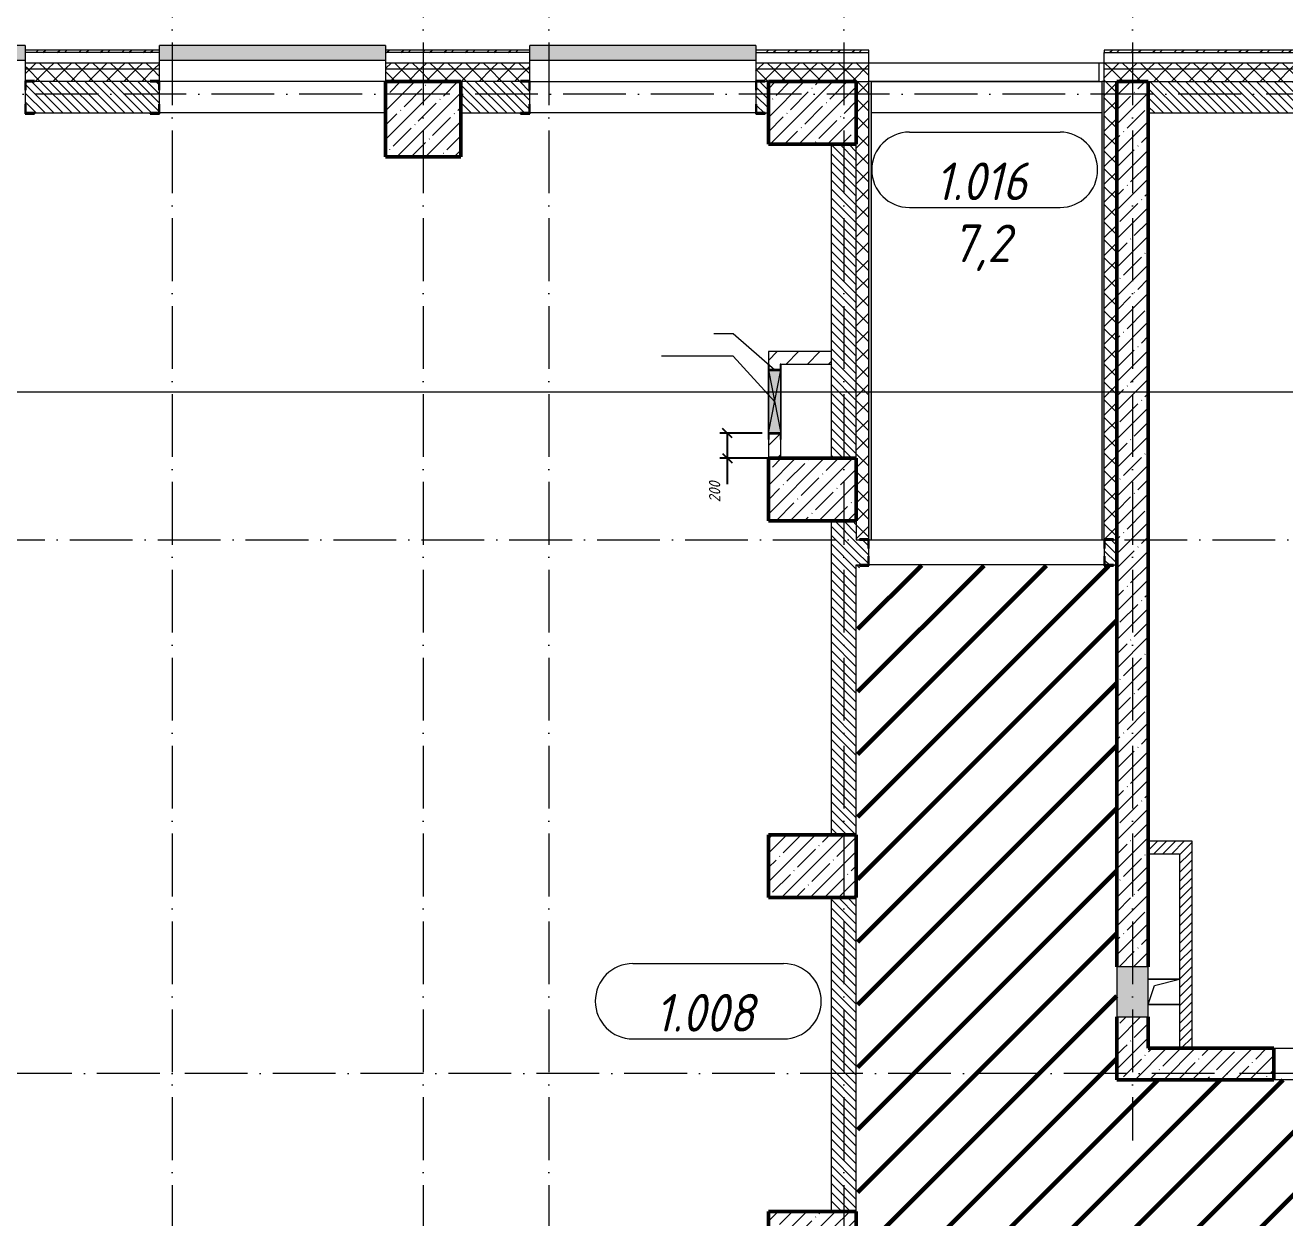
# Model space of a CAD drawing. Header units: millimetres. Extents: x -606178 to 312196, y -19338 to 632709.
# Drawn here: x -400051 to -390017, y 528425 to 537924 of the extents above; entities that cross this region are included whole.
import ezdxf

# ---------------------------------------------------------------- set-up
doc = ezdxf.new("R2010")
doc.units = ezdxf.units.MM
doc.linetypes.add('50_200_ШТРИХ_1Т_ш5_п1_п1_', pattern=[700, 500, -100, 0, -100])
for name, color, linetype, lineweight in [('6.4.1) Окр пт с инж. ПТ2.16', 3, 'Continuous', 60), ('A-____-____-DIMS', 7, 'Continuous', 9), ('A-DETL-GENF-OTLN', 7, 'Continuous', 9), ('A-FLOR-____-OTLN', 7, 'Continuous', 9), ('A-GENM-____-IDEN', 7, 'Continuous', 9), ('A-GENM-____-MCUT', 7, 'Continuous', 25), ('A-GENM-____-OTLN', 7, 'Continuous', 9), ('A-GENM-____-OTLN-1', 7, 'Continuous', 25), ('A-GLAZ-____-IDEN', 7, 'Continuous', 9), ('A-GLAZ-____-OTLN', 7, 'Continuous', 9), ('A-WALL-____-MCUT', 7, 'Continuous', 13), ('A-WALL-____-MCUT-1', 7, 'Continuous', 9), ('A-WALL-____-MCUT-2', 7, 'Continuous', 50), ('A-WALL-____-OTLN', 7, 'Continuous', 9), ('A-WALL-____-PATT-1', 7, 'Continuous', 9), ('A-WALL-FNSH-MCUT-1', 7, 'Continuous', 9), ('I-WALL-____-OTLN', 7, 'Continuous', 9), ('S-COLS-____-MCUT', 7, 'Continuous', 50), ('S-COLS-____-OTLN', 7, 'Continuous', 9), ('S-GRID-____-OTLN-1', 7, '50_200_ШТРИХ_1Т_ш5_п1_п1_', 9)]:
    doc.layers.add(name, color=color, linetype=linetype, lineweight=lineweight)
for name, color, linetype, lineweight, true_color in [('A-AREA-IDEN-1', 7, 'Continuous', 9, 0x000000), ('A-GLAZ-____-OTLN-1', 7, 'Continuous', 9, 0xc0c0c0), ('A-WALL-____-PATT-2', 7, 'Continuous', 9, 0x787878), ('G-____-____-SYMB-1', 9, 'Continuous', 9, 0x808080)]:
    doc.layers.add(name, color=color, linetype=linetype, lineweight=lineweight, true_color=true_color)
doc.styles.add('ISOCPEUR_I', font='isocpeui.ttf', dxfattribs={"width": 0.9, "height": 2.5})
doc.styles.add('ISOCPEUR_I_7', font='isocpeui.ttf', dxfattribs={"width": 0.9, "height": 90})
doc.dimstyles.new('ISO-1_8_0_9К_СРЕДНИЙ_Кладочные_1', dxfattribs={"dimscale": 304.8, "dimtxt": 89.638306, "dimasz": 0.246063, "dimexe": 0.19685, "dimexo": 0, "dimgap": 0, "dimtad": 1, "dimdec": 3, "dimrnd": 0.001, "dimdsep": 46, "dimtxsty": 'ISOCPEUR_I_7', "dimblk1": 'OBLIQUE', "dimblk2": 'OBLIQUE', "dimsah": 1, "dimcen": 0.09, "dimdle": 0.19685, "dimazin": 0, "dimtfac": 1, "dimtdec": 4, "dimtix": 1, "dimtmove": 0, "dimatfit": 3, "dimfxl": 1, "dimtvp": 1, "dimtolj": 1, "dimtzin": 0, "dimarcsym": 2})
pattern_1 = [(45, (-425830.77, 451794.26), (-114.04925, 114.04925), []), (45, (-425716.72, 451794.26), (-114.04925, 114.04925), [201.612, -40.322, 3.353, -36.97])]
pattern_2 = [(135, (-425830.77, 451794.26), (-35.35534, -35.35534), [])]
pattern_3 = [(0, (-425830.771, 451794.26), (81.28, 20.32), [3.353, -57.607, 3.353, -57.607, -325.12]), (0, (-425830.771, 451794.26), (81.28, 20.32), [-121.92, 3.353, -118.567, 3.353, -57.607, -142.24]), (0, (-425830.771, 451794.26), (81.28, 20.32), [-304.8, 3.353, -37.287, 3.353, -98.247]), (120, (-425800.291, 451804.42), (-58.237636, 60.230545), [3.353, -57.607, 3.353, -57.607, -325.12]), (120, (-425800.291, 451804.42), (-58.237636, 60.230545), [-121.92, 3.353, -118.567, 3.353, -57.607, -142.24]), (120, (-425800.291, 451804.42), (-58.237636, 60.230545), [-304.8, 3.353, -37.287, 3.353, -98.247]), (240, (-425790.131, 451845.06), (-23.042364, -80.550545), [3.353, -57.607, 3.353, -57.607, -325.12]), (240, (-425790.131, 451845.06), (-23.042364, -80.550545), [-121.92, 3.353, -118.567, 3.353, -57.607, -142.24]), (240, (-425790.131, 451845.06), (-23.042364, -80.550545), [-304.8, 3.353, -37.287, 3.353, -98.247])]
pattern_4 = [(45, (-425830.77, 451794.26), (-70.71068, 70.71068), []), (135, (-425830.77, 451794.26), (-70.71068, -70.71068), [])]
pattern_5 = [(45, (-425830.77, 451794.26), (-35.35534, 35.35534), [])]
pattern_6 = [(45, (-425830.77, 451794.26), (-84.85281, 84.85281), [])]

# ---------------------------------------------------------------- blocks, each defined once
blk = doc.blocks.new('BSC_Колонна _Прямоугольная - 500х700-V16-АР1_План отверстий 1 этажа в осях 1-64_Ю-ЯЯ')
at = {"layer": 'S-COLS-____-OTLN'}
h = blk.add_hatch(dxfattribs=at)
h.set_pattern_fill('FP_21', color=256, style=0, pattern_type=2)
h.set_pattern_definition([(315, (-85431.04, 32050), (114.04925, 114.04925), []), (315, (-85431.04, 31935.95), (114.04925, 114.04925), [201.613, -40.323, 3.353, -36.97])])
h.paths.add_polyline_path([(-250, 350), (-250, -350), (250, -350), (250, 350)], flags=0)
at = {"layer": 'S-COLS-____-MCUT'}
for p, q in [((250, 350), (-250, 350)), ((-250, 350), (-250, -350)), ((250, -350), (250, 350)), ((-250, -350), (250, -350))]:
    blk.add_line(p, q, dxfattribs=at)
blk = doc.blocks.new('BSC_Колонна _Прямоугольная - 500х700-V77-АР1_План отверстий 1 этажа в осях 1-64_Ю-ЯЯ')
at = {"layer": 'S-COLS-____-OTLN'}
h = blk.add_hatch(dxfattribs=at)
h.set_pattern_fill('FP_86', color=256, style=0, pattern_type=2)
h.set_pattern_definition([(315, (-76431.04, 32050), (114.04925, 114.04925), []), (315, (-76431.04, 31935.95), (114.04925, 114.04925), [201.613, -40.323, 3.353, -36.97])])
h.paths.add_polyline_path([(-250, -350), (250, -350), (250, 350), (-250, 350), (-250, 250)], flags=0)
at = {"layer": 'S-COLS-____-MCUT'}
for p, q in [((250, 350), (-250, 350)), ((-250, 350), (-250, -350)), ((250, -350), (250, 350)), ((-250, -350), (250, -350))]:
    blk.add_line(p, q, dxfattribs=at)
blk = doc.blocks.new('BSC_Колонна _Прямоугольная - 500х700-V78-АР1_План отверстий 1 этажа в осях 1-64_Ю-ЯЯ')
at = {"layer": 'S-COLS-____-OTLN'}
h = blk.add_hatch(dxfattribs=at)
h.set_pattern_fill('FP_87', color=256, style=0, pattern_type=2)
h.set_pattern_definition([(315, (-79431.04, 32050), (114.04925, 114.04925), []), (315, (-79431.04, 31935.95), (114.04925, 114.04925), [201.613, -40.323, 3.353, -36.97])])
h.paths.add_polyline_path([(-250, 350), (-250, -350), (250, -350), (250, 350)], flags=0)
at = {"layer": 'S-COLS-____-MCUT'}
for p, q in [((250, 350), (-250, 350)), ((-250, 350), (-250, -350)), ((250, -350), (250, 350)), ((-250, -350), (250, -350))]:
    blk.add_line(p, q, dxfattribs=at)
blk = doc.blocks.new('BSC_Колонна _Прямоугольная - 500х700-V79-АР1_План отверстий 1 этажа в осях 1-64_Ю-ЯЯ')
at = {"layer": 'S-COLS-____-OTLN'}
h = blk.add_hatch(dxfattribs=at)
h.set_pattern_fill('FP_88', color=256, style=0, pattern_type=2)
h.set_pattern_definition([(315, (-82431.04, 32050), (114.04925, 114.04925), []), (315, (-82431.04, 31935.95), (114.04925, 114.04925), [201.613, -40.323, 3.353, -36.97])])
h.paths.add_polyline_path([(-250, 350), (-250, -350), (250, -350), (250, 350)], flags=0)
at = {"layer": 'S-COLS-____-MCUT'}
for p, q in [((250, 350), (-250, 350)), ((-250, 350), (-250, -350)), ((250, -350), (250, 350)), ((-250, -350), (250, -350))]:
    blk.add_line(p, q, dxfattribs=at)
blk = doc.blocks.new('Фахверк_СКБ_Уголок - 250_3520-27500975-АР1_План отверстий 1 этажа в осях 1-64_Ю-ЯЯ')
at = {"layer": 'A-GENM-____-MCUT'}
for p, q in [((200, 181), (125, 181)), ((125, 181), (125, 106)), ((125, 106), (131, 106)), ((131, 106), (131, 175)), ((131, 175), (200, 175)), ((200, 175), (200, 181)), ((131, -6), (125, -6)), ((125, -6), (125, -81)), ((125, -81), (200, -81)), ((131, -75), (131, -6)), ((200, -75), (131, -75)), ((200, -81), (200, -75))]:
    blk.add_line(p, q, dxfattribs=at)
blk = doc.blocks.new('Фахверк_СКБ_Уголок - 250_3520_1-27501181-АР1_План отверстий 1 этажа в осях 1-64_Ю-ЯЯ')
at = {"layer": 'A-GENM-____-MCUT'}
for p, q in [((200, 181), (125, 181)), ((125, 181), (125, 106)), ((125, 106), (131, 106)), ((131, 106), (131, 175)), ((131, 175), (200, 175)), ((200, 175), (200, 181)), ((131, -6), (125, -6)), ((125, -6), (125, -81)), ((125, -81), (200, -81)), ((131, -75), (131, -6)), ((200, -75), (131, -75)), ((200, -81), (200, -75))]:
    blk.add_line(p, q, dxfattribs=at)
blk = doc.blocks.new('АР_Перемычка - АР_Перемычка-28620228-АР1_План отверстий 1 этажа в осях 1-64_Ю-ЯЯ')
at = {"layer": 'A-GENM-____-OTLN'}
blk.add_line((0, -125), (9, -125), dxfattribs=at)
blk = doc.blocks.new('Фахверк_СКБ_Уголок - 200_4830_зеркало-28917529-АР1_План отверстий 1 этажа в осях 1-64_Ю-ЯЯ')
at = {"layer": 'A-GENM-____-MCUT'}
for p, q in [((200, 156), (125, 156)), ((125, 156), (125, 81)), ((131, 81), (131, 150)), ((131, 150), (200, 150)), ((200, 150), (200, 156)), ((125, 81), (131, 81)), ((131, 19), (125, 19)), ((125, 19), (125, -56)), ((131, -50), (131, 19)), ((125, -56), (200, -56)), ((200, -50), (131, -50)), ((200, -56), (200, -50))]:
    blk.add_line(p, q, dxfattribs=at)
blk = doc.blocks.new('Фахверк_СКБ_Уголок - 200_4830_зеркало-28053660-АР1_План отверстий 1 этажа в осях 1-64_Ю-ЯЯ')
at = {"layer": 'A-GENM-____-MCUT'}
for p, q in [((125, 156), (50, 156)), ((50, 156), (50, 150)), ((50, 150), (119, 150)), ((119, 150), (119, 81)), ((125, 81), (125, 156)), ((119, 81), (125, 81)), ((125, 19), (119, 19)), ((119, 19), (119, -50)), ((125, -56), (125, 19)), ((119, -50), (50, -50)), ((50, -50), (50, -56)), ((50, -56), (125, -56))]:
    blk.add_line(p, q, dxfattribs=at)
blk = doc.blocks.new('AR_Отверстие Ниша - Лючок-32401845-АР1_План отверстий 1 этажа в осях 1-64_Ю-ЯЯ')
at = {"layer": 'A-GLAZ-____-OTLN-1'}
blk.add_hatch(color=256, dxfattribs=at).paths.add_polyline_path([(200, -125), (200, 125), (-200, 125), (-200, -125)], flags=0)
at = {"layer": 'A-GLAZ-____-OTLN'}
for p, q in [((200, 125), (-200, 125)), ((-200, 125), (-200, -125)), ((200, -125), (200, 125)), ((-200, -125), (200, -125))]:
    blk.add_line(p, q, dxfattribs=at)
blk = doc.blocks.new('AR_Отверстие прямоугольное _в плите_ - AR_Отверстие прямоугольное _в плите_-30459269-АР1_План отверстий 1 этажа в осях 1-64_Ю-ЯЯ')
at = {"layer": 'A-GENM-____-OTLN'}
for p, q in [((125, 100), (-125, 100)), ((-125, -100), (-75, 50)), ((-75, 50), (125, 100)), ((-125, -100), (125, -100))]:
    blk.add_line(p, q, dxfattribs=at)
blk = doc.blocks.new('Отлив_СКБ - Отлив витража_120_НВФ-31885689-АР1_План отверстий 1 этажа в осях 1-64_Ю-ЯЯ')
at = {"layer": 'A-GLAZ-____-OTLN-1'}
for points in [[(1800, 2), (1800, 120), (0, 120), (0, 2), (750, 2)], [(1800, 0), (1800, 2), (0, 2), (0, 0), (750, 0)]]:
    blk.add_hatch(color=256, dxfattribs=at).paths.add_polyline_path(points, flags=0)
at = {"layer": 'A-GLAZ-____-OTLN'}
for p, q in [((0, 83), (0, 120)), ((1800, 120), (0, 120)), ((1800, 120), (1800, 83)), ((0, 2), (1800, 2)), ((1800, 0), (0, 0))]:
    blk.add_line(p, q, dxfattribs=at)
blk = doc.blocks.new('AR_Отверстие прямоугольное _в стене_ - AR_Отверстие прямоугольное _в стене__ОВ-36701901-АР1_План отверстий 1 этажа в осях 1-64_Ю-ЯЯ')
at = {"layer": 'A-GLAZ-____-OTLN'}
blk.add_hatch(color=256, dxfattribs=at).paths.add_polyline_path([(-250, -47), (-250, -50), (250, -50), (250, 50), (-250, 50), (-250, 47)], flags=0)
at = {"layer": 'A-DETL-GENF-OTLN'}
for p, q in [((-250, 50), (250, 50)), ((250, 50), (-250, -50)), ((-250, 50), (250, -50)), ((250, 50), (-250, 50)), ((250, -50), (-250, -50)), ((-250, -50), (250, -50))]:
    blk.add_line(p, q, dxfattribs=at)
blk = doc.blocks.new('154_Фахверк_СКБ_Швеллер - Тип_100_4830-36699370-АР1_План отверстий 1 этажа в осях 1-64_Ю-ЯЯ')
at = {"layer": 'A-GENM-____-MCUT'}
for p, q in [((175, 50), (125, 50)), ((125, 50), (125, -50)), ((128, 47), (175, 47)), ((128, -47), (128, 47)), ((175, 47), (175, 50)), ((125, -50), (175, -50)), ((175, -47), (128, -47)), ((175, -50), (175, -47))]:
    blk.add_line(p, q, dxfattribs=at)
blk = doc.blocks.new('_Oblique')
at = {"color": 0, "linetype": 'ByBlock', "lineweight": -2}
blk.add_line((-0.5, -0.5), (0.5, 0.5), dxfattribs=at)
blk = doc.blocks.new('*D4473')
at = {"layer": 'A-____-____-DIMS', "color": 0, "lineweight": -2, "transparency": 16777216}
for p, q in [((-394181, 534675), (-394518, 534675)), ((-394458, 534675), (-394458, 534415)), ((-394131, 534475), (-394518, 534475)), ((-394458, 534475), (-394458, 534269))]:
    blk.add_line(p, q, dxfattribs=at)
at = {"layer": 'Defpoints', "color": 0, "transparency": 16777216}
for p in [(-394458, 534675), (-394181, 534675), (-394131, 534475)]:
    blk.add_point(p, dxfattribs=at)
at = {"layer": 'A-____-____-DIMS', "color": 0, "lineweight": -2, "transparency": 16777216, "xscale": 75, "yscale": 75, "zscale": 75}
for p, rotation in [((-394458, 534675), 90), ((-394458, 534475), 270)]:
    blk.add_blockref('_Oblique', p, dxfattribs=dict(at, rotation=rotation))
at = {"layer": 'A-____-____-DIMS', "color": 0, "transparency": 16777216, "insert": (-394604, 534124), "char_height": 90, "width": 409.58, "attachment_point": 1, "rotation": 90, "line_spacing_factor": 1.149209, "style": 'ISOCPEUR_I_7'}
blk.add_mtext('\\A1;200', dxfattribs=at)
blk = doc.blocks.new('AAR_СКБ_Марка_помещения_1_5 ммп - Номер _ Площадь-27962135-АИ_План этажа_Стены_1')
at = {"layer": 'A-AREA-IDEN-1'}
for p, q in [((-2.987, 3), (3.013, 3)), ((-2.987, 0), (3.013, 0))]:
    blk.add_line(p, q, dxfattribs=at)
for centre, start, end in [((-2.987, 1.5), 90, 270), ((3.013, 1.5), 270, 90)]:
    blk.add_arc(centre, 1.5, start, end, dxfattribs=at)

msp = doc.modelspace()

# ---------------------------------------------------------------- hatches: boundary and pattern name
at = {"layer": '6.4.1) Окр пт с инж. ПТ2.16'}
h = msp.add_hatch(dxfattribs=at)
h.set_pattern_fill('ANSI31', color=256, scale=111)
h.paths.add_polyline_path([(-391355.7712, 533624.9536), (-391380.7712, 533624.9536), (-391380.7712, 533618.9536), (-391455.7712, 533618.9536), (-393330.7712, 533624.6861), (-393330.7712, 533618.9536), (-393418.2712, 533618.9536), (-393418.2712, 526515.3011), (-386255.7712, 526515.3011), (-386255.7712, 526520.9536), (-386180.7712, 526520.9536), (-385030.7712, 526520.0692), (-385030.7712, 526520.9536), (-384955.7712, 526520.9536), (-382505.7712, 526518.6926), (-382505.7712, 526521.3011), (-382430.7712, 526521.3011), (-381280.7712, 526519.3845), (-381280.7712, 526521.3011), (-381205.7712, 526521.3011), (-378830.7712, 526515.3011), (-378830.7712, 525915.3011), (-378830.7712, 521330.3011), (-378824.7712, 521330.3011), (-378824.7712, 521255.3011), (-378829.119, 520255.3011), (-378824.7712, 520255.3011), (-378824.7712, 520180.3011), (-378830.7712, 519875.3011), (-375930.7712, 519875.3011), (-375930.7712, 521575.3011), (-376280.7712, 521575.3011), (-376280.7712, 522175.3011), (-375930.7712, 522175.3011), (-375930.7712, 527025.3011), (-376280.7712, 527025.3011), (-376280.7712, 527625.3011), (-375930.7712, 527625.3011), (-375930.7712, 529525.3011), (-376405.7712, 529525.3011), (-376405.7712, 529519.3011), (-376480.7712, 529519.3011), (-377630.7712, 529519.765), (-377630.7712, 529519.3011), (-377705.7712, 529519.3011), (-391355.7712, 529525.3011)])
at = {"layer": 'A-WALL-____-PATT-1'}
h = msp.add_hatch(dxfattribs=at)
h.set_pattern_fill('FP_3', color=256, style=0, pattern_type=2)
h.set_pattern_definition([(45, (-425830.77, 451794.26), (-85.53659, 85.53659), []), (45, (-425773.75, 451794.26), (-85.53659, 85.53659), [])])
h.paths.add_polyline_path([(-375665.7712, 537705.3011), (-375665.7712, 537725.3011), (-377530.7712, 537725.3011), (-377530.7712, 537705.3011), (-376356.1612, 537705.3011)], flags=0)
h.paths.add_polyline_path([(-379330.7712, 537705.3011), (-379330.7712, 537725.3011), (-381030.7712, 537725.3011), (-381030.7712, 537705.3011), (-379891.1626, 537705.3011)], flags=0)
h.paths.add_polyline_path([(-382830.7712, 537705.3011), (-382830.7712, 537725.3011), (-384530.7712, 537725.3011), (-384530.7712, 537705.3011), (-383426.1639, 537705.3011)], flags=0)
h.paths.add_polyline_path([(-386330.7712, 537705.3011), (-386330.7712, 537725.3011), (-388030.7712, 537725.3011), (-388030.7712, 537705.3011), (-386961.1652, 537705.3011)], flags=0)
h.paths.add_polyline_path([(-391455.7712, 537705.3011), (-389830.7712, 537705.3011), (-389830.7712, 537725.3011), (-391455.7712, 537725.3011)], flags=0)
h.paths.add_polyline_path([(-393427.7712, 537705.3011), (-393330.7712, 537705.3011), (-393330.7712, 537725.3011), (-394230.7712, 537725.3011), (-394230.7712, 537705.3011), (-394031.1679, 537705.3011)], flags=0)
h.paths.add_polyline_path([(-398980.7712, 537705.3011), (-398980.7712, 537725.3011), (-400050.7712, 537725.3011), (-400050.7712, 537705.3011)], flags=0)
h.paths.add_polyline_path([(-396030.7712, 537705.3011), (-396030.7712, 537725.3011), (-397180.7712, 537725.3011), (-397180.7712, 537705.3011)], flags=0)
h.paths.add_polyline_path([(-401960.7712, 537705.3011), (-401850.7712, 537705.3011), (-401850.7712, 537725.3011), (-401960.7712, 537725.3011)], flags=0)
h = msp.add_hatch(dxfattribs=at)
h.set_pattern_fill('FP_1', color=256, style=0, pattern_type=2)
h.set_pattern_definition(pattern_4)
h.paths.add_polyline_path([(-396030.7712, 537575.3011), (-396030.7712, 537625.3011), (-397180.7712, 537625.3011), (-397180.7712, 537575.3011)], flags=0)
h.paths.add_polyline_path([(-393427.7712, 537575.3011), (-393427.7712, 537625.3011), (-394230.7712, 537625.3011), (-394230.7712, 537575.3011), (-394031.1679, 537575.3011)], flags=0)
h.paths.add_polyline_path([(-398980.7712, 537575.3011), (-398980.7712, 537625.3011), (-400050.7712, 537625.3011), (-400050.7712, 537575.3011)], flags=0)
h.paths.add_polyline_path([(-407000.7712, 537575.3011), (-407000.7712, 537625.3011), (-416430.7712, 537625.3011), (-416430.7712, 537575.3011), (-408171.1733, 537575.3011)], flags=0)
h.paths.add_polyline_path([(-402868.6713, 537575.3011), (-401850.7712, 537575.3011), (-401850.7712, 537625.3011), (-403050.7712, 537625.3011), (-403050.7712, 537575.3011)], flags=0)
h.paths.add_polyline_path([(-404450.7712, 537575.3011), (-404450.7712, 537625.3011), (-405700.7712, 537625.3011), (-405700.7712, 537575.3011), (-404636.1719, 537575.3011)], flags=0)
h.paths.add_polyline_path([(-420280.7712, 537575.3011), (-420280.7712, 537625.3011), (-428380.7712, 537625.3011), (-428380.7712, 537575.3011), (-420543.6779, 537575.3011)], flags=0)
h = msp.add_hatch(dxfattribs=at)
h.set_pattern_fill('FP_1', color=256, style=0, pattern_type=2)
h.set_pattern_definition(pattern_4)
h.paths.add_polyline_path([(-376356.1612, 537575.3011), (-375665.7712, 537575.3011), (-375665.7712, 537625.3011), (-377530.7712, 537625.3011), (-377530.7712, 537575.3011)], flags=0)
h.paths.add_polyline_path([(-381030.7712, 537575.3011), (-379330.7712, 537575.3011), (-379330.7712, 537625.3011), (-381030.7712, 537625.3011)], flags=0)
h.paths.add_polyline_path([(-384309.9142, 537575.3011), (-382830.7712, 537575.3011), (-382830.7712, 537625.3011), (-384530.7712, 537625.3011), (-384530.7712, 537575.3011)], flags=0)
h.paths.add_polyline_path([(-389830.7712, 537575.3011), (-389830.7712, 537625.3011), (-391455.7712, 537625.3011), (-391455.7712, 537575.3011), (-390496.1666, 537575.3011)], flags=0)
h.paths.add_polyline_path([(-387844.9156, 537575.3011), (-386330.7712, 537575.3011), (-386330.7712, 537625.3011), (-388030.7712, 537625.3011), (-388030.7712, 537575.3011)], flags=0)
h.paths.add_polyline_path([(-393427.7712, 537575.3011), (-393330.7712, 537575.3011), (-393330.7712, 537625.3011), (-393427.7712, 537625.3011)], flags=0)
h = msp.add_hatch(dxfattribs=at)
h.set_pattern_fill('FP_1', color=256, style=0, pattern_type=2)
h.set_pattern_definition(pattern_4)
h.paths.add_polyline_path([(-393430.7712, 537475.3011), (-393427.7712, 537475.3011), (-393427.7712, 537575.3011), (-394230.7712, 537575.3011), (-394230.7712, 537481.3011), (-394155.7712, 537481.3011), (-394155.7712, 537475.3011), (-394031.1679, 537475.3011)], flags=0)
h.paths.add_polyline_path([(-396580.7712, 537475.3011), (-396105.7712, 537475.3011), (-396105.7712, 537481.3011), (-396030.7712, 537481.3011), (-396030.7712, 537575.3011), (-397180.7712, 537575.3011), (-397180.7712, 537475.3011)], flags=0)
h.paths.add_polyline_path([(-399055.7712, 537475.3011), (-399055.7712, 537481.3011), (-398980.7712, 537481.3011), (-398980.7712, 537575.3011), (-400050.7712, 537575.3011), (-400050.7712, 537481.3011), (-399975.7712, 537481.3011), (-399975.7712, 537475.3011)], flags=0)
h.paths.add_polyline_path([(-402975.7712, 537475.3011), (-401925.7712, 537475.3011), (-401925.7712, 537481.3011), (-401850.7712, 537481.3011), (-401850.7712, 537575.3011), (-403050.7712, 537575.3011), (-403050.7712, 537481.3011), (-402975.7712, 537481.3011)], flags=0)
h.paths.add_polyline_path([(-405625.7712, 537475.3011), (-404450.7712, 537475.3011), (-404450.7712, 537575.3011), (-405700.7712, 537575.3011), (-405700.7712, 537481.3011), (-405625.7712, 537481.3011)], flags=0)
h.paths.add_polyline_path([(-407075.7712, 537475.3011), (-407075.7712, 537481.3011), (-407000.7712, 537481.3011), (-407000.7712, 537575.3011), (-416430.7712, 537575.3011), (-416430.7712, 537475.3011), (-407630.7712, 537475.3011)], flags=0)
h.paths.add_polyline_path([(-420280.7712, 537475.3011), (-420280.7712, 537575.3011), (-428280.7712, 537575.3011), (-428280.7712, 537475.3011), (-420543.6779, 537475.3011)], flags=0)
h = msp.add_hatch(dxfattribs=at)
h.set_pattern_fill('FP_1', color=256, style=0, pattern_type=2)
h.set_pattern_definition(pattern_4)
h.paths.add_polyline_path([(-375680.7712, 537475.3011), (-375665.7712, 537475.3011), (-375665.7712, 537575.3011), (-377530.7712, 537575.3011), (-377530.7712, 537481.3011), (-377455.7712, 537481.3011), (-377455.7712, 537475.3011), (-376280.7712, 537475.3011)], flags=0)
h.paths.add_polyline_path([(-379330.7712, 537475.3011), (-379330.7712, 537575.3011), (-381030.7712, 537575.3011), (-381030.7712, 537481.3011), (-380955.7712, 537481.3011), (-380955.7712, 537475.3011), (-379891.1626, 537475.3011)], flags=0)
h.paths.add_polyline_path([(-382905.7712, 537475.3011), (-382905.7712, 537481.3011), (-382830.7712, 537481.3011), (-382830.7712, 537575.3011), (-384530.7712, 537575.3011), (-384530.7712, 537481.3011), (-384455.7712, 537481.3011), (-384455.7712, 537475.3011), (-382980.7712, 537475.3011)], flags=0)
h.paths.add_polyline_path([(-386961.1652, 537475.3011), (-386405.7712, 537475.3011), (-386405.7712, 537481.3011), (-386330.7712, 537481.3011), (-386330.7712, 537575.3011), (-388030.7712, 537575.3011), (-388030.7712, 537481.3011), (-387955.7712, 537481.3011), (-387955.7712, 537475.3011), (-387180.7712, 537475.3011)], flags=0)
h.paths.add_polyline_path([(-389905.7712, 537475.3011), (-389905.7712, 537481.3011), (-389830.7712, 537481.3011), (-389830.7712, 537575.3011), (-391455.7712, 537575.3011), (-391455.7712, 537475.3011), (-390496.1666, 537475.3011)], flags=0)
h.paths.add_polyline_path([(-393330.7712, 537475.3011), (-393330.7712, 537575.3011), (-393427.7712, 537575.3011), (-393427.7712, 537475.3011)], flags=0)
h = msp.add_hatch(dxfattribs=at)
h.set_pattern_fill('FP_6', color=256, style=0, pattern_type=2)
h.set_pattern_definition(pattern_2)
h.paths.add_polyline_path([(-399055.7712, 537225.3011), (-398986.7712, 537225.3011), (-398986.7712, 537294.3011), (-398980.7712, 537294.3011), (-398980.7712, 537406.3011), (-398986.7712, 537406.3011), (-398986.7712, 537475.3011), (-400044.7712, 537475.3011), (-400044.7712, 537406.3011), (-400050.7712, 537406.3011), (-400050.7712, 537294.3011), (-400044.7712, 537294.3011), (-400044.7712, 537225.3011), (-399975.7712, 537225.3011)], flags=0)
h.paths.add_polyline_path([(-401925.7712, 537225.3011), (-401856.7712, 537225.3011), (-401856.7712, 537294.3011), (-401850.7712, 537294.3011), (-401850.7712, 537406.3011), (-401856.7712, 537406.3011), (-401856.7712, 537475.3011), (-402130.7712, 537475.3011), (-402130.7712, 537225.3011)], flags=0)
h = msp.add_hatch(dxfattribs=at)
h.set_pattern_fill('FP_6', color=256, style=0, pattern_type=2)
h.set_pattern_definition(pattern_2)
h.paths.add_polyline_path([(-394130.7712, 537225.3011), (-394130.7712, 537475.3011), (-394224.7712, 537475.3011), (-394224.7712, 537406.3011), (-394230.7712, 537406.3011), (-394230.7712, 537294.3011), (-394224.7712, 537294.3011), (-394224.7712, 537225.3011), (-394155.7712, 537225.3011)], flags=0)
h.paths.add_polyline_path([(-396105.7712, 537225.3011), (-396036.7712, 537225.3011), (-396036.7712, 537294.3011), (-396030.7712, 537294.3011), (-396030.7712, 537406.3011), (-396036.7712, 537406.3011), (-396036.7712, 537475.3011), (-396580.7712, 537475.3011), (-396580.7712, 537225.3011)], flags=0)
h = msp.add_hatch(dxfattribs=at)
h.set_pattern_fill('FP_1', color=256, style=0, pattern_type=2)
h.set_pattern_definition(pattern_4)
h.paths.add_polyline_path([(-393430.7712, 533824.9536), (-393405.7712, 533824.9536), (-393405.7712, 533830.9536), (-393330.7712, 533830.9536), (-393330.7712, 537475.3011), (-393430.7712, 537475.3011), (-393430.7712, 533830.9536)], flags=0)
h = msp.add_hatch(dxfattribs=at)
h.set_pattern_fill('FP_1', color=256, style=0, pattern_type=2)
h.set_pattern_definition(pattern_4)
h.paths.add_polyline_path([(-391355.7712, 533824.9536), (-391355.7712, 537475.3011), (-391455.7712, 537475.3011), (-391455.7712, 533830.9536), (-391380.7712, 533830.9536), (-391380.7712, 533824.9536)], flags=0)
h = msp.add_hatch(dxfattribs=at)
h.set_pattern_fill('FP_13', color=256, style=0, pattern_type=2)
h.set_pattern_definition(pattern_1)
h.paths.add_polyline_path([(-391355.7712, 529775.3011), (-391105.7712, 529775.3011), (-391105.7712, 530025.3011), (-391355.7712, 530025.3011)], flags=0)
h.paths.add_polyline_path([(-391105.7712, 530425.3011), (-391105.7712, 537475.3011), (-391355.7712, 537475.3011), (-391355.7712, 530425.3011), (-391147.9828, 530425.3011)], flags=0)
h = msp.add_hatch(dxfattribs=at)
h.set_pattern_fill('FP_6', color=256, style=0, pattern_type=2)
h.set_pattern_definition(pattern_2)
h.paths.add_polyline_path([(-387955.7712, 537225.3011), (-387180.7712, 537225.3011), (-387180.7712, 537475.3011), (-388024.7712, 537475.3011), (-388024.7712, 537406.3011), (-388030.7712, 537406.3011), (-388030.7712, 537294.3011), (-388024.7712, 537294.3011), (-388024.7712, 537225.3011)], flags=0)
h.paths.add_polyline_path([(-390496.1666, 537225.3011), (-389836.7712, 537225.3011), (-389836.7712, 537294.3011), (-389830.7712, 537294.3011), (-389830.7712, 537406.3011), (-389836.7712, 537406.3011), (-389836.7712, 537475.3011), (-391105.7712, 537475.3011), (-391105.7712, 537225.3011)], flags=0)
h = msp.add_hatch(dxfattribs=at)
h.set_pattern_fill('FP_6', color=256, style=0, pattern_type=2)
h.set_pattern_definition(pattern_2)
h.paths.add_polyline_path([(-393430.7712, 534475.3011), (-393430.7712, 536975.3011), (-393630.7712, 536975.3011), (-393630.7712, 534475.3011)], flags=0)
h = msp.add_hatch(dxfattribs=at)
h.set_pattern_fill('FP_4', color=256, style=0, pattern_type=2)
h.set_pattern_definition(pattern_6)
h.paths.add_polyline_path([(-394130.7712, 534475.3011), (-394030.7712, 534475.3011), (-394031.1679, 534625.3011), (-394033.7712, 534625.3011), (-394033.7712, 534672.3011), (-394127.7712, 534672.3011), (-394127.7712, 534625.3011), (-394130.7712, 534625.3011)], flags=0)
h.paths.add_polyline_path([(-394127.7712, 535178.3011), (-394033.7712, 535178.3011), (-394033.7712, 535225.3011), (-394030.7712, 535225.3011), (-394031.1679, 535325.3011), (-394130.7712, 535325.3011), (-394130.7712, 535225.3011), (-394127.7712, 535225.3011)], flags=0)
h = msp.add_hatch(dxfattribs=at)
h.set_pattern_fill('FP_4', color=256, style=0, pattern_type=2)
h.set_pattern_definition(pattern_6)
h.paths.add_polyline_path([(-394030.7712, 535225.3011), (-393630.7712, 535225.3011), (-393630.7712, 535325.3011), (-394030.7712, 535325.3011)], flags=0)
h = msp.add_hatch(dxfattribs=at)
h.set_pattern_fill('FP_6', color=256, style=0, pattern_type=2)
h.set_pattern_definition(pattern_2)
h.paths.add_polyline_path([(-393430.7712, 531475.3011), (-393430.7712, 533975.3011), (-393630.7712, 533975.3011), (-393630.7712, 531475.3011)], flags=0)
h = msp.add_hatch(dxfattribs=at)
h.set_pattern_fill('FP_6', color=256, style=0, pattern_type=2)
h.set_pattern_definition(pattern_2)
h.paths.add_polyline_path([(-393336.7712, 533624.9536), (-393336.7712, 533693.9536), (-393330.7712, 533693.9536), (-393330.7712, 533755.9536), (-393336.7712, 533755.9536), (-393336.7712, 533824.9536), (-393430.7712, 533824.9536), (-393430.7712, 533624.9536), (-393405.7712, 533624.9536)], flags=0)
h.paths.add_polyline_path([(-391355.7712, 533624.9536), (-391355.7712, 533824.9536), (-391449.7712, 533824.9536), (-391449.7712, 533755.9536), (-391455.7712, 533755.9536), (-391455.7712, 533693.9536), (-391449.7712, 533693.9536), (-391449.7712, 533624.9536), (-391380.7712, 533624.9536)], flags=0)
h = msp.add_hatch(dxfattribs=at)
h.set_pattern_fill('FP_5', color=256, style=0, pattern_type=2)
h.set_pattern_definition(pattern_5)
h.paths.add_polyline_path([(-390855.7712, 531325.3011), (-390755.7712, 531325.3011), (-390755.7712, 531425.3011), (-391105.7712, 531425.3011), (-391105.7712, 531325.3011)], flags=0)
h = msp.add_hatch(dxfattribs=at)
h.set_pattern_fill('FP_5', color=256, style=0, pattern_type=2)
h.set_pattern_definition(pattern_5)
h.paths.add_polyline_path([(-390755.7712, 529775.3011), (-390755.7712, 531325.3011), (-390855.7712, 531325.3011), (-390855.7712, 529775.3011)], flags=0)
h = msp.add_hatch(dxfattribs=at)
h.set_pattern_fill('FP_6', color=256, style=0, pattern_type=2)
h.set_pattern_definition(pattern_2)
h.paths.add_polyline_path([(-393430.7712, 528475.3011), (-393430.7712, 530975.3011), (-393630.7712, 530975.3011), (-393630.7712, 528475.3011)], flags=0)
h = msp.add_hatch(dxfattribs=at)
h.set_pattern_fill('FP_13', color=256, style=0, pattern_type=2)
h.set_pattern_definition(pattern_1)
h.paths.add_polyline_path([(-387630.7712, 529525.3011), (-387630.7712, 529775.3011), (-388955.7712, 529775.3011), (-388955.7712, 529525.3011)], flags=0)
h.paths.add_polyline_path([(-390105.7712, 529525.3011), (-390105.7712, 529775.3011), (-391355.7712, 529775.3011), (-391355.7712, 529525.3011), (-390496.1666, 529525.3011)], flags=0)
at = {"layer": 'A-WALL-____-PATT-2'}
h = msp.add_hatch(dxfattribs=at)
h.set_pattern_fill('FP_185', color=256, style=0, pattern_type=2)
h.set_pattern_definition(pattern_3)
h.paths.add_polyline_path([(-393330.7712, 533824.9536), (-393310.7712, 533824.9536), (-393310.7712, 537475.3011), (-393330.7712, 537475.3011), (-393330.7712, 533830.9536)], flags=0)
h = msp.add_hatch(dxfattribs=at)
h.set_pattern_fill('FP_185', color=256, style=0, pattern_type=2)
h.set_pattern_definition(pattern_3)
h.paths.add_polyline_path([(-391475.7712, 533824.9536), (-391455.7712, 533824.9536), (-391455.7712, 537475.3011), (-391475.7712, 537475.3011), (-391475.7712, 533830.9536)], flags=0)
at = {"layer": 'S-COLS-____-OTLN'}
h = msp.add_hatch(dxfattribs=at)
h.set_pattern_fill('FP_13', color=256, style=0, pattern_type=2)
h.set_pattern_definition(pattern_1)
h.paths.add_polyline_path([(-397180.7712, 536875.3011), (-396580.7712, 536875.3011), (-396580.7712, 537475.3011), (-397180.7712, 537475.3011)], flags=0)

# ---------------------------------------------------------------- linework, layer by layer
at = {"layer": 'A-FLOR-____-OTLN'}
for p, q in [((-391105.7712, 530325.3011), (-390855.7712, 530325.3011)), ((-390855.7712, 530125.3011), (-391105.7712, 530125.3011))]:
    msp.add_line(p, q, dxfattribs=at)
at = {"layer": 'A-GENM-____-IDEN'}
for p, q in [((-394410.4614, 535465.3906), (-394565.3474, 535465.3906)), ((-394080.7712, 535175.3011), (-394410.4614, 535465.3906))]:
    msp.add_line(p, q, dxfattribs=at)
at = {"layer": 'A-GLAZ-____-IDEN'}
for p, q in [((-394410.4614, 535287.8334), (-394982.0468, 535287.8334)), ((-394080.7712, 534925.3011), (-394410.4614, 535287.8334))]:
    msp.add_line(p, q, dxfattribs=at)
at = {"layer": 'A-WALL-____-MCUT'}
for p, q in [((-398980.7712, 537705.3011), (-400050.7712, 537705.3011)), ((-400050.7712, 537705.3011), (-400050.7712, 537481.3011)), ((-398980.7712, 537481.3011), (-398980.7712, 537705.3011)), ((-396030.7712, 537705.3011), (-397180.7712, 537705.3011)), ((-397180.7712, 537705.3011), (-397180.7712, 537475.3011)), ((-396030.7712, 537481.3011), (-396030.7712, 537705.3011)), ((-394230.7712, 537705.3011), (-394230.7712, 537481.3011)), ((-394230.7712, 537705.3011), (-393330.7712, 537705.3011)), ((-393330.7712, 537475.3011), (-393330.7712, 537705.3011)), ((-391455.7712, 533830.9536), (-391455.7712, 537705.3011)), ((-391455.7712, 537705.3011), (-389830.7712, 537705.3011)), ((-400050.7712, 537406.3011), (-400050.7712, 537294.3011)), ((-398980.7712, 537294.3011), (-398980.7712, 537406.3011)), ((-397180.7712, 537475.3011), (-396580.7712, 537475.3011)), ((-396580.7712, 537475.3011), (-396580.7712, 537225.3011)), ((-396030.7712, 537294.3011), (-396030.7712, 537406.3011)), ((-394230.7712, 537406.3011), (-394230.7712, 537294.3011)), ((-393430.7712, 537475.3011), (-393330.7712, 537475.3011)), ((-393330.7712, 537475.3011), (-393330.7712, 537475.3011)), ((-393330.7712, 533830.9536), (-393330.7712, 537475.3011)), ((-391455.7712, 537475.3011), (-391355.7712, 537475.3011)), ((-399975.7712, 537225.3011), (-399055.7712, 537225.3011)), ((-396580.7712, 537225.3011), (-396105.7712, 537225.3011)), ((-394155.7712, 537225.3011), (-394130.7712, 537225.3011)), ((-391105.7712, 537225.3011), (-389905.7712, 537225.3011)), ((-393630.7712, 536975.3011), (-393630.7712, 534475.3011)), ((-393430.7712, 534475.3011), (-393430.7712, 536975.3011)), ((-393630.7712, 533975.3011), (-393630.7712, 531475.3011)), ((-393430.7712, 533975.3011), (-393430.7712, 533824.9536)), ((-393330.7712, 533693.9536), (-393330.7712, 533755.9536)), ((-391455.7712, 533755.9536), (-391455.7712, 533693.9536)), ((-393430.7712, 533624.9536), (-393405.7712, 533624.9536)), ((-393430.7712, 531475.3011), (-393430.7712, 533624.9536)), ((-391380.7712, 533624.9536), (-391355.7712, 533624.9536)), ((-393630.7712, 530975.3011), (-393630.7712, 528475.3011)), ((-393430.7712, 528475.3011), (-393430.7712, 530975.3011))]:
    msp.add_line(p, q, dxfattribs=at)
at = {"layer": 'A-WALL-____-MCUT-1'}
for p, q in [((-400050.7712, 537625.3011), (-398980.7712, 537625.3011)), ((-397180.7712, 537625.3011), (-396030.7712, 537625.3011)), ((-394230.7712, 537625.3011), (-393330.7712, 537625.3011)), ((-391455.7712, 537625.3011), (-389830.7712, 537625.3011)), ((-400050.7712, 537575.3011), (-398980.7712, 537575.3011)), ((-397180.7712, 537575.3011), (-396030.7712, 537575.3011)), ((-394230.7712, 537575.3011), (-393330.7712, 537575.3011)), ((-391455.7712, 537575.3011), (-389830.7712, 537575.3011)), ((-399055.7712, 537475.3011), (-399975.7712, 537475.3011)), ((-396105.7712, 537475.3011), (-396580.7712, 537475.3011)), ((-394130.7712, 537475.3011), (-394155.7712, 537475.3011)), ((-391105.7712, 537475.3011), (-389905.7712, 537475.3011)), ((-393430.7712, 533824.9536), (-393405.7712, 533824.9536)), ((-391380.7712, 533824.9536), (-391355.7712, 533824.9536))]:
    msp.add_line(p, q, dxfattribs=at)
at = {"layer": 'A-WALL-____-MCUT-2'}
for p, q in [((-391105.7712, 537475.3011), (-391355.7712, 537475.3011)), ((-391355.7712, 537475.3011), (-391355.7712, 530425.3011)), ((-391105.7712, 530425.3011), (-391105.7712, 537475.3011)), ((-391355.7712, 530025.3011), (-391355.7712, 529525.3011)), ((-391105.7712, 529775.3011), (-391105.7712, 530025.3011)), ((-390105.7712, 529775.3011), (-391105.7712, 529775.3011)), ((-390105.7712, 529525.3011), (-390105.7712, 529775.3011)), ((-391355.7712, 529525.3011), (-390105.7712, 529525.3011))]:
    msp.add_line(p, q, dxfattribs=at)
at = {"layer": 'A-WALL-____-OTLN'}
for p, q in [((-393330.7712, 537625.3011), (-391495.7712, 537625.3011)), ((-391495.7712, 537625.3011), (-391455.7712, 537625.3011)), ((-391495.7712, 537475.3011), (-391495.7712, 537625.3011)), ((-397180.7712, 537475.3011), (-398980.7712, 537475.3011)), ((-397180.7712, 537475.3011), (-397180.7712, 537475.3011)), ((-396030.7712, 537475.3011), (-394230.7712, 537475.3011)), ((-391495.7712, 537475.3011), (-393310.7712, 537475.3011)), ((-397180.7712, 537225.3011), (-398980.7712, 537225.3011)), ((-394230.7712, 537225.3011), (-396030.7712, 537225.3011)), ((-390105.7712, 529775.3011), (-389805.7712, 529775.3011)), ((-389805.7712, 529525.3011), (-390105.7712, 529525.3011))]:
    msp.add_line(p, q, dxfattribs=at)
at = {"layer": 'A-WALL-FNSH-MCUT-1'}
for p, q in [((-398980.7712, 537725.3011), (-400050.7712, 537725.3011)), ((-400050.7712, 537725.3011), (-400050.7712, 537705.3011)), ((-398980.7712, 537705.3011), (-398980.7712, 537725.3011)), ((-396030.7712, 537725.3011), (-397180.7712, 537725.3011)), ((-397180.7712, 537725.3011), (-397180.7712, 537705.3011)), ((-396030.7712, 537705.3011), (-396030.7712, 537725.3011)), ((-393330.7712, 537725.3011), (-394230.7712, 537725.3011)), ((-394230.7712, 537725.3011), (-394230.7712, 537705.3011)), ((-393330.7712, 537705.3011), (-393330.7712, 537725.3011)), ((-389830.7712, 537725.3011), (-391455.7712, 537725.3011)), ((-391455.7712, 537725.3011), (-391455.7712, 537705.3011)), ((-393310.7712, 537475.3011), (-393330.7712, 537475.3011)), ((-393310.7712, 533824.9536), (-393310.7712, 537475.3011)), ((-391475.7712, 537475.3011), (-391475.7712, 533824.9536)), ((-391455.7712, 537475.3011), (-391475.7712, 537475.3011)), ((-394130.7712, 535325.3011), (-394130.7712, 535225.3011)), ((-393630.7712, 535325.3011), (-394130.7712, 535325.3011)), ((-394030.7712, 535225.3011), (-393630.7712, 535225.3011)), ((-394130.7712, 534625.3011), (-394130.7712, 534475.3011)), ((-394030.7712, 534475.3011), (-394030.7712, 534625.3011)), ((-393330.7712, 533824.9536), (-393310.7712, 533824.9536)), ((-391475.7712, 533824.9536), (-391455.7712, 533824.9536)), ((-390755.7712, 531425.3011), (-391105.7712, 531425.3011)), ((-390755.7712, 529775.3011), (-390755.7712, 531425.3011)), ((-391105.7712, 531325.3011), (-390855.7712, 531325.3011)), ((-390855.7712, 531325.3011), (-390855.7712, 529775.3011))]:
    msp.add_line(p, q, dxfattribs=at)
at = {"layer": 'G-____-____-SYMB-1'}
msp.add_line((-430745.3734, 535003.3117), (-321318.4174, 535003.3117), dxfattribs=at)
at = {"layer": 'I-WALL-____-OTLN'}
for p, q in [((-393310.7712, 537475.3011), (-391475.7712, 537475.3011)), ((-391475.7712, 537225.3011), (-393310.7712, 537225.3011)), ((-393310.7712, 533824.9536), (-391475.7712, 533824.9536)), ((-391455.7712, 533624.9536), (-393330.7712, 533624.9536))]:
    msp.add_line(p, q, dxfattribs=at)
at = {"layer": 'S-COLS-____-MCUT'}
for p, q in [((-396580.7712, 537475.3011), (-397180.7712, 537475.3011)), ((-397180.7712, 537475.3011), (-397180.7712, 536875.3011)), ((-396580.7712, 536875.3011), (-396580.7712, 537475.3011)), ((-397180.7712, 536875.3011), (-396580.7712, 536875.3011))]:
    msp.add_line(p, q, dxfattribs=at)
at = {"layer": 'S-GRID-____-OTLN-1'}
for p, q in [((-398880.7712, 542687.1106), (-398880.7712, 504685.847)), ((-396880.7712, 542687.1106), (-396880.7712, 518469.7429)), ((-395880.7712, 542687.1106), (-395880.7712, 504685.847)), ((-393530.7712, 542687.1106), (-393530.7712, 518469.7429)), ((-391230.7712, 542687.1106), (-391230.7712, 529041.5894)), ((-321756.3646, 537375.3011), (-430499.5414, 537375.3011)), ((-430499.5414, 533825.3011), (-321756.3646, 533825.3011)), ((-378676.1734, 529575.3011), (-430499.5414, 529575.3011))]:
    msp.add_line(p, q, dxfattribs=at)

# ---------------------------------------------------------------- block references
at = {"layer": 'A-AREA-IDEN-1', "xscale": 199.9999999999999, "yscale": 199.9999999999999, "zscale": 199.9999999999999}
for p in [(-392410.7426, 536472.3407), (-394612.5824, 529850)]:
    msp.add_blockref('AAR_СКБ_Марка_помещения_1_5 ммп - Номер _ Площадь-27962135-АИ_План этажа_Стены_1', p, dxfattribs=at)
at = {"layer": 'A-GENM-____-OTLN'}
for name, p in [('АР_Перемычка - АР_Перемычка-28620228-АР1_План отверстий 1 этажа в осях 1-64_Ю-ЯЯ', (-393430.7712, 537350.3011)), ('AR_Отверстие прямоугольное _в плите_ - AR_Отверстие прямоугольное _в плите_-30459269-АР1_План отверстий 1 этажа в осях 1-64_Ю-ЯЯ', (-390980.7712, 530225.3011))]:
    msp.add_blockref(name, p, dxfattribs=at)
at = {"layer": 'A-GENM-____-OTLN-1'}
for name, p in [('Фахверк_СКБ_Уголок - 250_3520-27500975-АР1_План отверстий 1 этажа в осях 1-64_Ю-ЯЯ', (-400175.7712, 537300.3011)), ('Фахверк_СКБ_Уголок - 250_3520_1-27501181-АР1_План отверстий 1 этажа в осях 1-64_Ю-ЯЯ', (-394355.7712, 537300.3011))]:
    msp.add_blockref(name, p, dxfattribs=at)
for name, p, rotation in [('Фахверк_СКБ_Уголок - 250_3520-27500975-АР1_План отверстий 1 этажа в осях 1-64_Ю-ЯЯ', (-398855.7712, 537400.3011), 180), ('Фахверк_СКБ_Уголок - 250_3520-27500975-АР1_План отверстий 1 этажа в осях 1-64_Ю-ЯЯ', (-395905.7712, 537400.3011), 180), ('154_Фахверк_СКБ_Швеллер - Тип_100_4830-36699370-АР1_План отверстий 1 этажа в осях 1-64_Ю-ЯЯ', (-394080.7712, 535050.3011), 90), ('154_Фахверк_СКБ_Швеллер - Тип_100_4830-36699370-АР1_План отверстий 1 этажа в осях 1-64_Ю-ЯЯ', (-394080.7712, 534800.3011), 270), ('Фахверк_СКБ_Уголок - 200_4830_зеркало-28917529-АР1_План отверстий 1 этажа в осях 1-64_Ю-ЯЯ', (-393205.7712, 533774.9536), 180), ('Фахверк_СКБ_Уголок - 200_4830_зеркало-28053660-АР1_План отверстий 1 этажа в осях 1-64_Ю-ЯЯ', (-391330.7712, 533774.9536), 180)]:
    msp.add_blockref(name, p, dxfattribs=dict(at, rotation=rotation))
at = {"layer": 'A-GLAZ-____-OTLN'}
for p in [(-401850.7712, 537642.3011), (-398980.7712, 537642.3011), (-396030.7712, 537642.3011)]:
    msp.add_blockref('Отлив_СКБ - Отлив витража_120_НВФ-31885689-АР1_План отверстий 1 этажа в осях 1-64_Ю-ЯЯ', p, dxfattribs=at)
for name, p, rotation in [('AR_Отверстие прямоугольное _в стене_ - AR_Отверстие прямоугольное _в стене__ОВ-36701901-АР1_План отверстий 1 этажа в осях 1-64_Ю-ЯЯ', (-394080.7712, 534925.3011), 90), ('AR_Отверстие Ниша - Лючок-32401845-АР1_План отверстий 1 этажа в осях 1-64_Ю-ЯЯ', (-391230.7712, 530225.3011), 269.9999999999999)]:
    msp.add_blockref(name, p, dxfattribs=dict(at, rotation=rotation))
at = {"layer": 'S-COLS-____-OTLN', "rotation": 89.9999999999999}
for name, p in [('BSC_Колонна _Прямоугольная - 500х700-V16-АР1_План отверстий 1 этажа в осях 1-64_Ю-ЯЯ', (-393780.7712, 537225.3011)), ('BSC_Колонна _Прямоугольная - 500х700-V79-АР1_План отверстий 1 этажа в осях 1-64_Ю-ЯЯ', (-393780.7712, 534225.3011)), ('BSC_Колонна _Прямоугольная - 500х700-V78-АР1_План отверстий 1 этажа в осях 1-64_Ю-ЯЯ', (-393780.7712, 531225.3011)), ('BSC_Колонна _Прямоугольная - 500х700-V77-АР1_План отверстий 1 этажа в осях 1-64_Ю-ЯЯ', (-393780.7712, 528225.3011))]:
    msp.add_blockref(name, p, dxfattribs=at)

# ---------------------------------------------------------------- texts
at = {"layer": 'A-AREA-IDEN-1', "char_height": 300, "attachment_point": 8, "line_spacing_factor": 1.139951, "style": 'ISOCPEUR_I'}
for s, insert, width in [('\\pxqc,t8.46667,16.93333,25.4,33.86667,42.33333,50.8,59.26667,67.73333,76.2,84.66667,93.13333,101.6,110.06667,118.53333,127,135.46667,143.93333,152.4,160.86667,169.33333,177.8,186.26667,194.73333,203.2,211.66667,220.13333,228.6,237.06667,245.53333,254,262.46667,270.93333;{1.016}', (-392436.1717, 536530.6706), 846), ('\\pxqc,t8.46667,16.93333,25.4,33.86667,42.33333,50.8,59.26667,67.73333,76.2,84.66667,93.13333,101.6,110.06667,118.53333,127,135.46667,143.93333,152.4,160.86667,169.33333,177.8,186.26667,194.73333,203.2,211.66667,220.13333,228.6,237.06667,245.53333,254,262.46667,270.93333;{7,2}', (-392435.1717, 535966.7226), 542), ('\\pxqc,t8.46667,16.93333,25.4,33.86667,42.33333,50.8,59.26667,67.73333,76.2,84.66667,93.13333,101.6,110.06667,118.53333,127,135.46667,143.93333,152.4,160.86667,169.33333,177.8,186.26667,194.73333,203.2,211.66667,220.13333,228.6,237.06667,245.53333,254,262.46667,270.93333;{1.008}', (-394638.0115, 529908.3298), 900)]:
    msp.add_mtext(s, dxfattribs=dict(at, insert=insert, width=width))

# ---------------------------------------------------------------- dimensions: what is measured, and where the dimension line sits
at = {"layer": 'A-____-____-DIMS'}
dim = msp.add_linear_dim(base=(-394458.353, 534675.3011), p1=(-394130.7712, 534475.3011), p2=(-394180.7712, 534675.3011), angle=90, dimstyle='ISO-1_8_0_9К_СРЕДНИЙ_Кладочные_1', override={"dimpost": '<>', "dimfxl": 206.155281}, dxfattribs=at)
dim.commit()
dim.dimension.update_dxf_attribs({"geometry": '*D4473', "text_midpoint": (-394544.3848, 534268.8772), "dimtype": 160, "text_rotation": 90})

doc.saveas('drawing.dxf')
